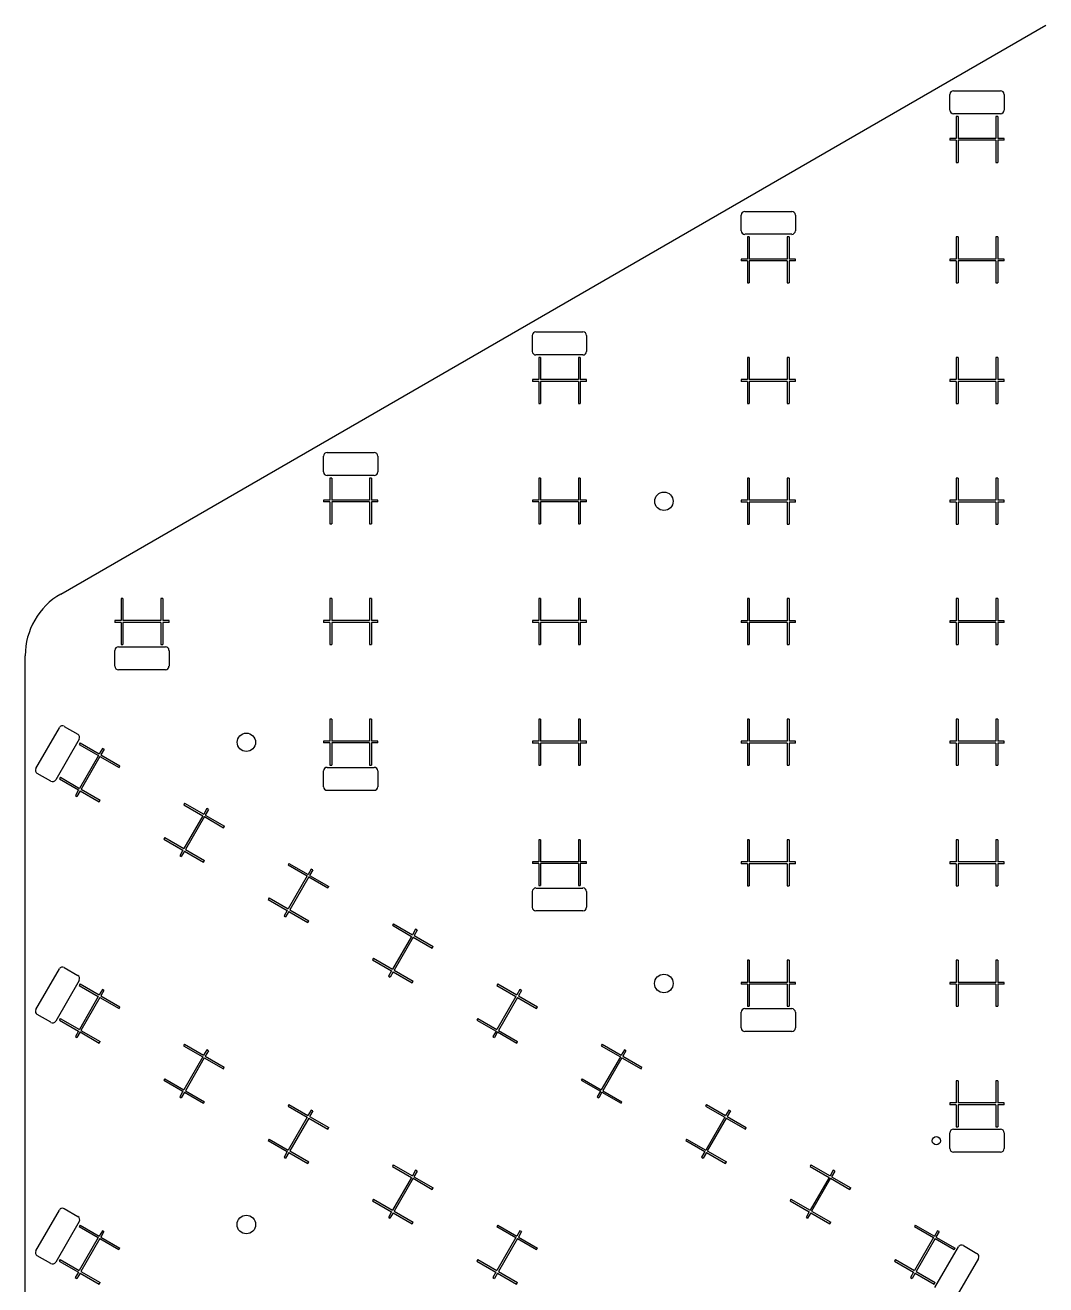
# Model space of a CAD drawing. Extents: x -11.5 to 11.5, y -13.2 to 13.2.
# Drawn here: x -11.5 to -0.39, y -0.66 to 13.06 of the extents above; entities that cross this region are included whole.
import ezdxf

# ---------------------------------------------------------------- set-up
doc = ezdxf.new("R2010")
doc.units = 0
doc.header["$MEASUREMENT"] = 0
doc.layers.get('0').update_dxf_attribs({"linetype": 'CONTINUOUS'})

msp = doc.modelspace()

# ---------------------------------------------------------------- linework, layer by layer
at = {"color": 7, "linetype": 'CONTINUOUS'}
for p, q in [((-11.113, 6.863), (-0.388, 13.055)), ((-1.392, 12.342), (-0.88, 12.342)), ((-1.432, 12.131), (-1.432, 12.302)), ((-0.841, 12.302), (-0.841, 12.131)), ((-0.88, 12.092), (-1.392, 12.092)), ((-1.343, 12.062), (-1.363, 12.062)), ((-1.363, 12.062), (-1.363, 11.822)), ((-1.343, 12.062), (-1.343, 11.822)), ((-0.91, 12.062), (-0.93, 12.062)), ((-0.93, 12.062), (-0.93, 11.822)), ((-0.91, 12.062), (-0.91, 11.822)), ((-1.363, 11.822), (-1.432, 11.822)), ((-1.432, 11.822), (-1.432, 11.802)), ((-1.363, 11.802), (-1.432, 11.802)), ((-1.363, 11.802), (-1.363, 11.562)), ((-0.93, 11.822), (-1.343, 11.822)), ((-1.343, 11.802), (-1.343, 11.562)), ((-0.93, 11.802), (-1.343, 11.802)), ((-0.93, 11.802), (-0.93, 11.562)), ((-0.841, 11.822), (-0.91, 11.822)), ((-0.91, 11.802), (-0.91, 11.562)), ((-0.841, 11.802), (-0.91, 11.802)), ((-0.841, 11.802), (-0.841, 11.822)), ((-1.363, 11.562), (-1.343, 11.562)), ((-0.93, 11.562), (-0.91, 11.562)), ((-3.705, 10.818), (-3.705, 10.989)), ((-3.665, 11.029), (-3.154, 11.029)), ((-3.114, 10.989), (-3.114, 10.818)), ((-3.154, 10.779), (-3.665, 10.779)), ((-3.616, 10.75), (-3.636, 10.75)), ((-3.636, 10.75), (-3.636, 10.51)), ((-3.616, 10.75), (-3.616, 10.51)), ((-3.183, 10.75), (-3.203, 10.75)), ((-3.203, 10.75), (-3.203, 10.51)), ((-3.183, 10.75), (-3.183, 10.51)), ((-1.343, 10.75), (-1.363, 10.75)), ((-1.363, 10.75), (-1.363, 10.51)), ((-1.343, 10.75), (-1.343, 10.51)), ((-0.91, 10.75), (-0.93, 10.75)), ((-0.93, 10.75), (-0.93, 10.51)), ((-0.91, 10.75), (-0.91, 10.51)), ((-3.636, 10.51), (-3.705, 10.51)), ((-3.705, 10.51), (-3.705, 10.49)), ((-3.636, 10.49), (-3.705, 10.49)), ((-3.636, 10.49), (-3.636, 10.25)), ((-3.203, 10.51), (-3.616, 10.51)), ((-3.616, 10.49), (-3.616, 10.25)), ((-3.203, 10.49), (-3.616, 10.49)), ((-3.203, 10.49), (-3.203, 10.25)), ((-3.114, 10.51), (-3.183, 10.51)), ((-3.183, 10.49), (-3.183, 10.25)), ((-3.114, 10.49), (-3.183, 10.49)), ((-3.114, 10.49), (-3.114, 10.51)), ((-1.363, 10.51), (-1.432, 10.51)), ((-1.432, 10.51), (-1.432, 10.49)), ((-1.363, 10.49), (-1.432, 10.49)), ((-1.363, 10.49), (-1.363, 10.25)), ((-0.93, 10.51), (-1.343, 10.51)), ((-1.343, 10.49), (-1.343, 10.25)), ((-0.93, 10.49), (-1.343, 10.49)), ((-0.93, 10.49), (-0.93, 10.25)), ((-0.841, 10.51), (-0.91, 10.51)), ((-0.91, 10.49), (-0.91, 10.25)), ((-0.841, 10.49), (-0.91, 10.49)), ((-0.841, 10.49), (-0.841, 10.51)), ((-3.636, 10.25), (-3.616, 10.25)), ((-3.203, 10.25), (-3.183, 10.25)), ((-1.363, 10.25), (-1.343, 10.25)), ((-0.93, 10.25), (-0.91, 10.25)), ((-5.978, 9.505), (-5.978, 9.677)), ((-5.939, 9.716), (-5.427, 9.716)), ((-5.388, 9.677), (-5.388, 9.505)), ((-5.427, 9.466), (-5.939, 9.466)), ((-5.889, 9.438), (-5.909, 9.438)), ((-5.909, 9.438), (-5.909, 9.198)), ((-5.889, 9.438), (-5.889, 9.198)), ((-5.456, 9.438), (-5.476, 9.438)), ((-5.476, 9.438), (-5.476, 9.198)), ((-5.456, 9.438), (-5.456, 9.198)), ((-3.616, 9.438), (-3.636, 9.438)), ((-3.636, 9.438), (-3.636, 9.198)), ((-3.616, 9.438), (-3.616, 9.198)), ((-3.183, 9.438), (-3.203, 9.438)), ((-3.203, 9.438), (-3.203, 9.198)), ((-3.183, 9.438), (-3.183, 9.198)), ((-1.343, 9.437), (-1.363, 9.437)), ((-1.363, 9.437), (-1.363, 9.197)), ((-1.343, 9.437), (-1.343, 9.197)), ((-0.91, 9.437), (-0.93, 9.437)), ((-0.93, 9.437), (-0.93, 9.197)), ((-0.91, 9.437), (-0.91, 9.197)), ((-5.909, 9.198), (-5.978, 9.198)), ((-5.978, 9.198), (-5.978, 9.178)), ((-5.476, 9.198), (-5.889, 9.198)), ((-5.388, 9.198), (-5.456, 9.198)), ((-5.388, 9.178), (-5.388, 9.198)), ((-3.636, 9.198), (-3.705, 9.198)), ((-3.705, 9.198), (-3.705, 9.178)), ((-3.203, 9.198), (-3.616, 9.198)), ((-3.114, 9.198), (-3.183, 9.198)), ((-3.114, 9.178), (-3.114, 9.198)), ((-1.363, 9.197), (-1.432, 9.197)), ((-1.432, 9.197), (-1.432, 9.177)), ((-0.93, 9.197), (-1.343, 9.197)), ((-0.841, 9.197), (-0.91, 9.197)), ((-0.841, 9.177), (-0.841, 9.197)), ((-5.909, 9.178), (-5.978, 9.178)), ((-5.909, 9.178), (-5.909, 8.938)), ((-5.889, 9.178), (-5.889, 8.938)), ((-5.476, 9.178), (-5.889, 9.178)), ((-5.476, 9.178), (-5.476, 8.938)), ((-5.456, 9.178), (-5.456, 8.938)), ((-5.388, 9.178), (-5.456, 9.178)), ((-3.636, 9.178), (-3.705, 9.178)), ((-3.636, 9.178), (-3.636, 8.938)), ((-3.616, 9.178), (-3.616, 8.938)), ((-3.203, 9.178), (-3.616, 9.178)), ((-3.203, 9.178), (-3.203, 8.938)), ((-3.183, 9.178), (-3.183, 8.938)), ((-3.114, 9.178), (-3.183, 9.178)), ((-1.363, 9.177), (-1.432, 9.177)), ((-1.363, 9.177), (-1.363, 8.937)), ((-1.343, 9.177), (-1.343, 8.937)), ((-0.93, 9.177), (-1.343, 9.177)), ((-0.93, 9.177), (-0.93, 8.937)), ((-0.91, 9.177), (-0.91, 8.937)), ((-0.841, 9.177), (-0.91, 9.177)), ((-5.909, 8.938), (-5.889, 8.938)), ((-5.476, 8.938), (-5.456, 8.938)), ((-3.636, 8.938), (-3.616, 8.938)), ((-3.203, 8.938), (-3.183, 8.938)), ((-1.363, 8.937), (-1.343, 8.937)), ((-0.93, 8.937), (-0.91, 8.937)), ((-8.212, 8.403), (-7.7, 8.403)), ((-8.251, 8.192), (-8.251, 8.364)), ((-7.661, 8.364), (-7.661, 8.192)), ((-7.7, 8.153), (-8.212, 8.153)), ((-8.163, 8.126), (-8.183, 8.126)), ((-8.183, 8.126), (-8.183, 7.886)), ((-8.163, 8.126), (-8.163, 7.886)), ((-7.73, 8.126), (-7.75, 8.126)), ((-7.75, 8.126), (-7.75, 7.886)), ((-7.73, 8.126), (-7.73, 7.886)), ((-5.889, 8.126), (-5.909, 8.126)), ((-5.909, 8.126), (-5.909, 7.886)), ((-5.889, 8.126), (-5.889, 7.886)), ((-5.456, 8.126), (-5.476, 8.126)), ((-5.476, 8.126), (-5.476, 7.886)), ((-5.456, 8.126), (-5.456, 7.886)), ((-3.616, 8.125), (-3.636, 8.125)), ((-3.636, 8.125), (-3.636, 7.885)), ((-3.616, 8.125), (-3.616, 7.885)), ((-3.183, 8.125), (-3.203, 8.125)), ((-3.203, 8.125), (-3.203, 7.885)), ((-3.183, 8.125), (-3.183, 7.885)), ((-1.343, 8.125), (-1.363, 8.125)), ((-1.363, 8.125), (-1.363, 7.885)), ((-1.343, 8.125), (-1.343, 7.885)), ((-0.91, 8.125), (-0.93, 8.125)), ((-0.93, 8.125), (-0.93, 7.885)), ((-0.91, 8.125), (-0.91, 7.885)), ((-8.183, 7.886), (-8.251, 7.886)), ((-8.251, 7.886), (-8.251, 7.866)), ((-8.183, 7.866), (-8.251, 7.866)), ((-8.183, 7.866), (-8.183, 7.626)), ((-7.75, 7.886), (-8.163, 7.886)), ((-8.163, 7.866), (-8.163, 7.626)), ((-7.75, 7.866), (-8.163, 7.866)), ((-7.75, 7.866), (-7.75, 7.626)), ((-7.661, 7.886), (-7.73, 7.886)), ((-7.73, 7.866), (-7.73, 7.626)), ((-7.661, 7.866), (-7.73, 7.866)), ((-7.661, 7.866), (-7.661, 7.886)), ((-5.909, 7.886), (-5.978, 7.886)), ((-5.978, 7.886), (-5.978, 7.866)), ((-5.909, 7.866), (-5.978, 7.866)), ((-5.909, 7.866), (-5.909, 7.626)), ((-5.476, 7.886), (-5.889, 7.886)), ((-5.889, 7.866), (-5.889, 7.626)), ((-5.476, 7.866), (-5.889, 7.866)), ((-5.476, 7.866), (-5.476, 7.626)), ((-5.388, 7.886), (-5.456, 7.886)), ((-5.456, 7.866), (-5.456, 7.626)), ((-5.388, 7.866), (-5.456, 7.866)), ((-5.388, 7.866), (-5.388, 7.886)), ((-3.636, 7.885), (-3.705, 7.885)), ((-3.705, 7.885), (-3.705, 7.865)), ((-3.636, 7.865), (-3.705, 7.865)), ((-3.636, 7.865), (-3.636, 7.625)), ((-3.203, 7.885), (-3.616, 7.885)), ((-3.616, 7.865), (-3.616, 7.625)), ((-3.203, 7.865), (-3.616, 7.865)), ((-3.203, 7.865), (-3.203, 7.625)), ((-3.114, 7.885), (-3.183, 7.885)), ((-3.183, 7.865), (-3.183, 7.625)), ((-3.114, 7.865), (-3.183, 7.865)), ((-3.114, 7.865), (-3.114, 7.885)), ((-1.363, 7.885), (-1.432, 7.885)), ((-1.432, 7.885), (-1.432, 7.865)), ((-1.363, 7.865), (-1.432, 7.865)), ((-1.363, 7.865), (-1.363, 7.625)), ((-0.93, 7.885), (-1.343, 7.885)), ((-1.343, 7.865), (-1.343, 7.625)), ((-0.93, 7.865), (-1.343, 7.865)), ((-0.93, 7.865), (-0.93, 7.625)), ((-0.841, 7.885), (-0.91, 7.885)), ((-0.91, 7.865), (-0.91, 7.625)), ((-0.841, 7.865), (-0.91, 7.865)), ((-0.841, 7.865), (-0.841, 7.885)), ((-8.183, 7.626), (-8.163, 7.626)), ((-7.75, 7.626), (-7.73, 7.626)), ((-5.909, 7.626), (-5.889, 7.626)), ((-5.476, 7.626), (-5.456, 7.626)), ((-3.636, 7.625), (-3.616, 7.625)), ((-3.203, 7.625), (-3.183, 7.625)), ((-1.363, 7.625), (-1.343, 7.625)), ((-0.93, 7.625), (-0.91, 7.625)), ((-10.436, 6.815), (-10.456, 6.815)), ((-10.456, 6.815), (-10.456, 6.575)), ((-10.436, 6.815), (-10.436, 6.575)), ((-10.003, 6.815), (-10.023, 6.815)), ((-10.023, 6.815), (-10.023, 6.575)), ((-10.003, 6.815), (-10.003, 6.575)), ((-8.163, 6.814), (-8.183, 6.814)), ((-8.183, 6.814), (-8.183, 6.574)), ((-8.163, 6.814), (-8.163, 6.574)), ((-7.73, 6.814), (-7.75, 6.814)), ((-7.75, 6.814), (-7.75, 6.574)), ((-7.73, 6.814), (-7.73, 6.574)), ((-5.889, 6.814), (-5.909, 6.814)), ((-5.909, 6.814), (-5.909, 6.574)), ((-5.889, 6.814), (-5.889, 6.574)), ((-5.456, 6.814), (-5.476, 6.814)), ((-5.476, 6.814), (-5.476, 6.574)), ((-5.456, 6.814), (-5.456, 6.574)), ((-3.616, 6.813), (-3.636, 6.813)), ((-3.636, 6.813), (-3.636, 6.573)), ((-3.616, 6.813), (-3.616, 6.573)), ((-3.183, 6.813), (-3.203, 6.813)), ((-3.203, 6.813), (-3.203, 6.573)), ((-3.183, 6.813), (-3.183, 6.573)), ((-1.343, 6.813), (-1.363, 6.813)), ((-1.363, 6.813), (-1.363, 6.573)), ((-1.343, 6.813), (-1.343, 6.573)), ((-0.91, 6.813), (-0.93, 6.813)), ((-0.93, 6.813), (-0.93, 6.573)), ((-0.91, 6.813), (-0.91, 6.573)), ((-10.456, 6.575), (-10.525, 6.575)), ((-10.525, 6.575), (-10.525, 6.555)), ((-10.456, 6.555), (-10.525, 6.555)), ((-10.456, 6.555), (-10.456, 6.315)), ((-10.023, 6.575), (-10.436, 6.575)), ((-10.436, 6.555), (-10.436, 6.315)), ((-10.023, 6.555), (-10.436, 6.555)), ((-10.023, 6.555), (-10.023, 6.315)), ((-9.934, 6.575), (-10.003, 6.575)), ((-10.003, 6.555), (-10.003, 6.315)), ((-9.934, 6.555), (-10.003, 6.555)), ((-9.934, 6.555), (-9.934, 6.575)), ((-8.183, 6.574), (-8.251, 6.574)), ((-8.251, 6.574), (-8.251, 6.554)), ((-8.183, 6.554), (-8.251, 6.554)), ((-8.183, 6.554), (-8.183, 6.314)), ((-7.75, 6.574), (-8.163, 6.574)), ((-8.163, 6.554), (-8.163, 6.314)), ((-7.75, 6.554), (-8.163, 6.554)), ((-7.75, 6.554), (-7.75, 6.314)), ((-7.661, 6.574), (-7.73, 6.574)), ((-7.73, 6.554), (-7.73, 6.314)), ((-7.661, 6.554), (-7.73, 6.554)), ((-7.661, 6.554), (-7.661, 6.574)), ((-5.909, 6.574), (-5.978, 6.574)), ((-5.978, 6.574), (-5.978, 6.554)), ((-5.909, 6.554), (-5.978, 6.554)), ((-5.909, 6.554), (-5.909, 6.314)), ((-5.476, 6.574), (-5.889, 6.574)), ((-5.889, 6.554), (-5.889, 6.314)), ((-5.476, 6.554), (-5.889, 6.554)), ((-5.476, 6.554), (-5.476, 6.314)), ((-5.388, 6.574), (-5.456, 6.574)), ((-5.456, 6.554), (-5.456, 6.314)), ((-5.388, 6.554), (-5.456, 6.554)), ((-5.388, 6.554), (-5.388, 6.574)), ((-3.636, 6.573), (-3.705, 6.573)), ((-3.705, 6.573), (-3.705, 6.553)), ((-3.636, 6.553), (-3.705, 6.553)), ((-3.636, 6.553), (-3.636, 6.313)), ((-3.203, 6.573), (-3.616, 6.573)), ((-3.616, 6.553), (-3.616, 6.313)), ((-3.203, 6.553), (-3.616, 6.553)), ((-3.203, 6.553), (-3.203, 6.313)), ((-3.114, 6.573), (-3.183, 6.573)), ((-3.183, 6.553), (-3.183, 6.313)), ((-3.114, 6.553), (-3.183, 6.553)), ((-3.114, 6.553), (-3.114, 6.573)), ((-1.363, 6.573), (-1.432, 6.573)), ((-1.432, 6.573), (-1.432, 6.553)), ((-1.363, 6.553), (-1.432, 6.553)), ((-1.363, 6.553), (-1.363, 6.313)), ((-0.93, 6.573), (-1.343, 6.573)), ((-1.343, 6.553), (-1.343, 6.313)), ((-0.93, 6.553), (-1.343, 6.553)), ((-0.93, 6.553), (-0.93, 6.313)), ((-0.841, 6.573), (-0.91, 6.573)), ((-0.91, 6.553), (-0.91, 6.313)), ((-0.841, 6.553), (-0.91, 6.553)), ((-0.841, 6.553), (-0.841, 6.573)), ((-10.456, 6.315), (-10.436, 6.315)), ((-10.023, 6.315), (-10.003, 6.315)), ((-8.183, 6.314), (-8.163, 6.314)), ((-7.75, 6.314), (-7.73, 6.314)), ((-5.909, 6.314), (-5.889, 6.314)), ((-5.476, 6.314), (-5.456, 6.314)), ((-3.636, 6.313), (-3.616, 6.313)), ((-3.203, 6.313), (-3.183, 6.313)), ((-1.363, 6.313), (-1.343, 6.313)), ((-0.93, 6.313), (-0.91, 6.313)), ((-11.5, -6.192), (-11.5, 6.192)), ((-10.525, 6.078), (-10.525, 6.25)), ((-10.485, 6.289), (-9.974, 6.289)), ((-9.934, 6.25), (-9.934, 6.078)), ((-9.974, 6.039), (-10.485, 6.039)), ((-8.163, 5.502), (-8.183, 5.502)), ((-8.183, 5.502), (-8.183, 5.262)), ((-8.163, 5.502), (-8.163, 5.262)), ((-7.73, 5.502), (-7.75, 5.502)), ((-7.75, 5.502), (-7.75, 5.262)), ((-7.73, 5.502), (-7.73, 5.262)), ((-5.889, 5.501), (-5.909, 5.501)), ((-5.909, 5.501), (-5.909, 5.261)), ((-5.889, 5.501), (-5.889, 5.261)), ((-5.456, 5.501), (-5.476, 5.501)), ((-5.476, 5.501), (-5.476, 5.261)), ((-5.456, 5.501), (-5.456, 5.261)), ((-3.616, 5.501), (-3.636, 5.501)), ((-3.636, 5.501), (-3.636, 5.261)), ((-3.616, 5.501), (-3.616, 5.261)), ((-3.183, 5.501), (-3.203, 5.501)), ((-3.203, 5.501), (-3.203, 5.261)), ((-3.183, 5.501), (-3.183, 5.261)), ((-1.343, 5.5), (-1.363, 5.5)), ((-1.363, 5.5), (-1.363, 5.26)), ((-1.343, 5.5), (-1.343, 5.26)), ((-0.91, 5.5), (-0.93, 5.5)), ((-0.93, 5.5), (-0.93, 5.26)), ((-0.91, 5.5), (-0.91, 5.26)), ((-11.384, 4.965), (-11.128, 5.408)), ((-11.075, 5.423), (-10.926, 5.337)), ((-10.912, 5.283), (-11.168, 4.84)), ((-10.901, 5.243), (-10.911, 5.226)), ((-10.911, 5.226), (-10.703, 5.106)), ((-10.901, 5.243), (-10.693, 5.123)), ((-8.183, 5.262), (-8.251, 5.262)), ((-8.251, 5.262), (-8.251, 5.242)), ((-8.183, 5.242), (-8.251, 5.242)), ((-8.183, 5.242), (-8.183, 5.002)), ((-7.75, 5.262), (-8.163, 5.262)), ((-8.163, 5.242), (-8.163, 5.002)), ((-7.75, 5.242), (-8.163, 5.242)), ((-7.75, 5.242), (-7.75, 5.002)), ((-7.661, 5.262), (-7.73, 5.262)), ((-7.73, 5.242), (-7.73, 5.002)), ((-7.661, 5.242), (-7.73, 5.242)), ((-7.661, 5.242), (-7.661, 5.262)), ((-5.909, 5.261), (-5.978, 5.261)), ((-5.978, 5.261), (-5.978, 5.241)), ((-5.909, 5.241), (-5.978, 5.241)), ((-5.909, 5.241), (-5.909, 5.001)), ((-5.476, 5.261), (-5.889, 5.261)), ((-5.889, 5.241), (-5.889, 5.001)), ((-5.476, 5.241), (-5.889, 5.241)), ((-5.476, 5.241), (-5.476, 5.001)), ((-5.388, 5.261), (-5.456, 5.261)), ((-5.456, 5.241), (-5.456, 5.001)), ((-5.388, 5.241), (-5.456, 5.241)), ((-5.388, 5.241), (-5.388, 5.261)), ((-3.636, 5.261), (-3.705, 5.261)), ((-3.705, 5.261), (-3.705, 5.241)), ((-3.636, 5.241), (-3.705, 5.241)), ((-3.636, 5.241), (-3.636, 5.001)), ((-3.203, 5.261), (-3.616, 5.261)), ((-3.616, 5.241), (-3.616, 5.001)), ((-3.203, 5.241), (-3.616, 5.241)), ((-3.203, 5.241), (-3.203, 5.001)), ((-3.114, 5.261), (-3.183, 5.261)), ((-3.183, 5.241), (-3.183, 5.001)), ((-3.114, 5.241), (-3.183, 5.241)), ((-3.114, 5.241), (-3.114, 5.261)), ((-1.363, 5.26), (-1.432, 5.26)), ((-1.432, 5.26), (-1.432, 5.24)), ((-1.363, 5.24), (-1.432, 5.24)), ((-1.363, 5.24), (-1.363, 5)), ((-0.93, 5.26), (-1.343, 5.26)), ((-1.343, 5.24), (-1.343, 5)), ((-0.93, 5.24), (-1.343, 5.24)), ((-0.93, 5.24), (-0.93, 5)), ((-0.841, 5.26), (-0.91, 5.26)), ((-0.91, 5.24), (-0.91, 5)), ((-0.841, 5.24), (-0.91, 5.24)), ((-0.841, 5.24), (-0.841, 5.26)), ((-10.703, 5.106), (-10.91, 4.748)), ((-10.686, 5.096), (-10.892, 4.738)), ((-10.659, 5.183), (-10.693, 5.123)), ((-10.686, 5.096), (-10.478, 4.976)), ((-10.641, 5.173), (-10.676, 5.113)), ((-10.676, 5.113), (-10.468, 4.993)), ((-10.641, 5.173), (-10.659, 5.183)), ((-10.478, 4.976), (-10.468, 4.993)), ((-8.251, 4.766), (-8.251, 4.937)), ((-8.212, 4.976), (-7.7, 4.976)), ((-8.183, 5.002), (-8.163, 5.002)), ((-7.75, 5.002), (-7.73, 5.002)), ((-7.661, 4.937), (-7.661, 4.766)), ((-5.909, 5.001), (-5.889, 5.001)), ((-5.476, 5.001), (-5.456, 5.001)), ((-3.636, 5.001), (-3.616, 5.001)), ((-3.203, 5.001), (-3.183, 5.001)), ((-1.363, 5), (-1.343, 5)), ((-0.93, 5), (-0.91, 5)), ((-11.221, 4.826), (-11.37, 4.911)), ((-11.117, 4.868), (-11.127, 4.851)), ((-11.127, 4.851), (-10.92, 4.731)), ((-11.117, 4.868), (-10.91, 4.748)), ((-10.92, 4.731), (-10.954, 4.671)), ((-10.954, 4.671), (-10.937, 4.661)), ((-10.902, 4.721), (-10.937, 4.661)), ((-10.902, 4.721), (-10.694, 4.601)), ((-10.892, 4.738), (-10.684, 4.618)), ((-7.7, 4.726), (-8.212, 4.726)), ((-10.694, 4.601), (-10.684, 4.618)), ((-9.764, 4.587), (-9.774, 4.57)), ((-9.774, 4.57), (-9.566, 4.45)), ((-9.764, 4.587), (-9.556, 4.467)), ((-9.522, 4.527), (-9.556, 4.467)), ((-9.505, 4.517), (-9.522, 4.527)), ((-9.566, 4.45), (-9.773, 4.092)), ((-9.549, 4.44), (-9.756, 4.082)), ((-9.549, 4.44), (-9.341, 4.32)), ((-9.505, 4.517), (-9.539, 4.457)), ((-9.539, 4.457), (-9.331, 4.337)), ((-9.341, 4.32), (-9.331, 4.337)), ((-9.981, 4.212), (-9.991, 4.195)), ((-9.991, 4.195), (-9.783, 4.075)), ((-9.981, 4.212), (-9.773, 4.092)), ((-5.889, 4.189), (-5.909, 4.189)), ((-5.909, 4.189), (-5.909, 3.949)), ((-5.889, 4.189), (-5.889, 3.949)), ((-5.456, 4.189), (-5.476, 4.189)), ((-5.476, 4.189), (-5.476, 3.949)), ((-5.456, 4.189), (-5.456, 3.949)), ((-3.616, 4.188), (-3.636, 4.188)), ((-3.636, 4.188), (-3.636, 3.948)), ((-3.616, 4.188), (-3.616, 3.948)), ((-3.183, 4.188), (-3.203, 4.188)), ((-3.203, 4.188), (-3.203, 3.948)), ((-3.183, 4.188), (-3.183, 3.948)), ((-1.343, 4.188), (-1.363, 4.188)), ((-1.363, 4.188), (-1.363, 3.948)), ((-1.343, 4.188), (-1.343, 3.948)), ((-0.91, 4.188), (-0.93, 4.188)), ((-0.93, 4.188), (-0.93, 3.948)), ((-0.91, 4.188), (-0.91, 3.948)), ((-9.783, 4.075), (-9.817, 4.015)), ((-9.817, 4.015), (-9.8, 4.005)), ((-9.766, 4.065), (-9.8, 4.005)), ((-9.766, 4.065), (-9.558, 3.945)), ((-9.756, 4.082), (-9.548, 3.962)), ((-9.558, 3.945), (-9.548, 3.962)), ((-8.628, 3.931), (-8.638, 3.914)), ((-8.638, 3.914), (-8.43, 3.794)), ((-8.628, 3.931), (-8.42, 3.811)), ((-8.386, 3.87), (-8.42, 3.811)), ((-8.368, 3.86), (-8.403, 3.801)), ((-8.368, 3.86), (-8.386, 3.87)), ((-5.909, 3.949), (-5.978, 3.949)), ((-5.978, 3.949), (-5.978, 3.929)), ((-5.909, 3.929), (-5.978, 3.929)), ((-5.909, 3.929), (-5.909, 3.689)), ((-5.476, 3.949), (-5.889, 3.949)), ((-5.889, 3.929), (-5.889, 3.689)), ((-5.476, 3.929), (-5.889, 3.929)), ((-5.476, 3.929), (-5.476, 3.689)), ((-5.388, 3.949), (-5.456, 3.949)), ((-5.456, 3.929), (-5.456, 3.689)), ((-5.388, 3.929), (-5.456, 3.929)), ((-5.388, 3.929), (-5.388, 3.949)), ((-3.636, 3.948), (-3.705, 3.948)), ((-3.705, 3.948), (-3.705, 3.928)), ((-3.636, 3.928), (-3.705, 3.928)), ((-3.636, 3.928), (-3.636, 3.688)), ((-3.203, 3.948), (-3.616, 3.948)), ((-3.616, 3.928), (-3.616, 3.688)), ((-3.203, 3.928), (-3.616, 3.928)), ((-3.203, 3.928), (-3.203, 3.688)), ((-3.114, 3.948), (-3.183, 3.948)), ((-3.183, 3.928), (-3.183, 3.688)), ((-3.114, 3.928), (-3.183, 3.928)), ((-3.114, 3.928), (-3.114, 3.948)), ((-1.363, 3.948), (-1.432, 3.948)), ((-1.432, 3.948), (-1.432, 3.928)), ((-1.363, 3.928), (-1.432, 3.928)), ((-1.363, 3.928), (-1.363, 3.688)), ((-0.93, 3.948), (-1.343, 3.948)), ((-1.343, 3.928), (-1.343, 3.688)), ((-0.93, 3.928), (-1.343, 3.928)), ((-0.93, 3.928), (-0.93, 3.688)), ((-0.841, 3.948), (-0.91, 3.948)), ((-0.91, 3.928), (-0.91, 3.688)), ((-0.841, 3.928), (-0.91, 3.928)), ((-0.841, 3.928), (-0.841, 3.948)), ((-8.43, 3.794), (-8.637, 3.436)), ((-8.413, 3.784), (-8.619, 3.426)), ((-8.413, 3.784), (-8.205, 3.664)), ((-8.403, 3.801), (-8.195, 3.681)), ((-8.205, 3.664), (-8.195, 3.681)), ((-5.978, 3.453), (-5.978, 3.624)), ((-5.939, 3.663), (-5.427, 3.663)), ((-5.909, 3.689), (-5.889, 3.689)), ((-5.476, 3.689), (-5.456, 3.689)), ((-5.388, 3.624), (-5.388, 3.453)), ((-3.636, 3.688), (-3.616, 3.688)), ((-3.203, 3.688), (-3.183, 3.688)), ((-1.363, 3.688), (-1.343, 3.688)), ((-0.93, 3.688), (-0.91, 3.688)), ((-8.844, 3.556), (-8.854, 3.538)), ((-8.854, 3.538), (-8.647, 3.418)), ((-8.844, 3.556), (-8.637, 3.436)), ((-8.647, 3.418), (-8.681, 3.359)), ((-8.681, 3.359), (-8.664, 3.349)), ((-8.629, 3.408), (-8.664, 3.349)), ((-8.629, 3.408), (-8.421, 3.288)), ((-8.619, 3.426), (-8.411, 3.306)), ((-8.421, 3.288), (-8.411, 3.306)), ((-5.427, 3.413), (-5.939, 3.413)), ((-7.491, 3.275), (-7.501, 3.257)), ((-7.501, 3.257), (-7.293, 3.137)), ((-7.491, 3.275), (-7.283, 3.155)), ((-7.249, 3.214), (-7.283, 3.155)), ((-7.232, 3.204), (-7.266, 3.145)), ((-7.232, 3.204), (-7.249, 3.214)), ((-7.293, 3.137), (-7.5, 2.78)), ((-7.276, 3.127), (-7.483, 2.77)), ((-7.276, 3.127), (-7.068, 3.007)), ((-7.266, 3.145), (-7.058, 3.025)), ((-7.068, 3.007), (-7.058, 3.025)), ((-7.708, 2.9), (-7.718, 2.882)), ((-7.718, 2.882), (-7.51, 2.762)), ((-7.708, 2.9), (-7.5, 2.78)), ((-11.384, 2.34), (-11.128, 2.783)), ((-11.074, 2.798), (-10.926, 2.712)), ((-7.51, 2.762), (-7.544, 2.703)), ((-7.493, 2.752), (-7.527, 2.693)), ((-7.493, 2.752), (-7.285, 2.632)), ((-7.483, 2.77), (-7.275, 2.65)), ((-3.616, 2.876), (-3.636, 2.876)), ((-3.636, 2.876), (-3.636, 2.636)), ((-3.616, 2.876), (-3.616, 2.636)), ((-3.183, 2.876), (-3.203, 2.876)), ((-3.203, 2.876), (-3.203, 2.636)), ((-3.183, 2.876), (-3.183, 2.636)), ((-1.343, 2.876), (-1.363, 2.876)), ((-1.363, 2.876), (-1.363, 2.636)), ((-1.343, 2.876), (-1.343, 2.636)), ((-0.91, 2.876), (-0.93, 2.876)), ((-0.93, 2.876), (-0.93, 2.636)), ((-0.91, 2.876), (-0.91, 2.636)), ((-10.911, 2.658), (-11.167, 2.215)), ((-10.901, 2.619), (-10.911, 2.601)), ((-10.901, 2.619), (-10.694, 2.499)), ((-7.544, 2.703), (-7.527, 2.693)), ((-7.285, 2.632), (-7.275, 2.65)), ((-6.355, 2.619), (-6.365, 2.601)), ((-6.355, 2.619), (-6.147, 2.499)), ((-3.636, 2.636), (-3.705, 2.636)), ((-3.705, 2.636), (-3.705, 2.616)), ((-3.636, 2.616), (-3.705, 2.616)), ((-3.636, 2.616), (-3.636, 2.376)), ((-3.203, 2.636), (-3.616, 2.636)), ((-3.616, 2.616), (-3.616, 2.376)), ((-3.203, 2.616), (-3.616, 2.616)), ((-3.203, 2.616), (-3.203, 2.376)), ((-3.114, 2.636), (-3.183, 2.636)), ((-3.183, 2.616), (-3.183, 2.376)), ((-3.114, 2.616), (-3.183, 2.616)), ((-3.114, 2.616), (-3.114, 2.636)), ((-1.363, 2.636), (-1.432, 2.636)), ((-1.432, 2.636), (-1.432, 2.616)), ((-1.363, 2.616), (-1.432, 2.616)), ((-1.363, 2.616), (-1.363, 2.376)), ((-0.93, 2.636), (-1.343, 2.636)), ((-1.343, 2.616), (-1.343, 2.376)), ((-0.93, 2.616), (-1.343, 2.616)), ((-0.93, 2.616), (-0.93, 2.376)), ((-0.841, 2.636), (-0.91, 2.636)), ((-0.91, 2.616), (-0.91, 2.376)), ((-0.841, 2.616), (-0.91, 2.616)), ((-0.841, 2.616), (-0.841, 2.636)), ((-10.911, 2.601), (-10.704, 2.481)), ((-10.704, 2.481), (-10.91, 2.123)), ((-10.686, 2.471), (-10.893, 2.113)), ((-10.659, 2.558), (-10.694, 2.499)), ((-10.686, 2.471), (-10.478, 2.351)), ((-10.642, 2.548), (-10.676, 2.489)), ((-10.676, 2.489), (-10.468, 2.369)), ((-10.642, 2.548), (-10.659, 2.558)), ((-6.365, 2.601), (-6.157, 2.481)), ((-6.157, 2.481), (-6.363, 2.123)), ((-6.14, 2.471), (-6.346, 2.113)), ((-6.113, 2.558), (-6.147, 2.499)), ((-6.14, 2.471), (-5.932, 2.351)), ((-6.095, 2.548), (-6.13, 2.489)), ((-6.13, 2.489), (-5.922, 2.369)), ((-6.095, 2.548), (-6.113, 2.558)), ((-10.478, 2.351), (-10.468, 2.369)), ((-5.932, 2.351), (-5.922, 2.369)), ((-3.665, 2.351), (-3.154, 2.351)), ((-3.636, 2.376), (-3.616, 2.376)), ((-3.203, 2.376), (-3.183, 2.376)), ((-1.363, 2.376), (-1.343, 2.376)), ((-0.93, 2.376), (-0.91, 2.376)), ((-11.221, 2.201), (-11.369, 2.286)), ((-11.118, 2.243), (-11.128, 2.226)), ((-11.128, 2.226), (-10.92, 2.106)), ((-11.118, 2.243), (-10.91, 2.123)), ((-6.571, 2.243), (-6.581, 2.226)), ((-6.581, 2.226), (-6.373, 2.106)), ((-6.571, 2.243), (-6.363, 2.123)), ((-3.705, 2.14), (-3.705, 2.311)), ((-3.114, 2.311), (-3.114, 2.14)), ((-10.92, 2.106), (-10.954, 2.047)), ((-10.903, 2.096), (-10.937, 2.037)), ((-10.903, 2.096), (-10.695, 1.976)), ((-10.893, 2.113), (-10.685, 1.993)), ((-6.373, 2.106), (-6.408, 2.047)), ((-6.356, 2.096), (-6.391, 2.037)), ((-6.356, 2.096), (-6.148, 1.976)), ((-6.346, 2.113), (-6.138, 1.993)), ((-3.154, 2.101), (-3.665, 2.101)), ((-10.954, 2.047), (-10.937, 2.037)), ((-10.695, 1.976), (-10.685, 1.993)), ((-9.765, 1.962), (-9.775, 1.945)), ((-9.775, 1.945), (-9.567, 1.825)), ((-9.765, 1.962), (-9.557, 1.842)), ((-6.408, 2.047), (-6.391, 2.037)), ((-6.148, 1.976), (-6.138, 1.993)), ((-5.218, 1.962), (-5.228, 1.945)), ((-5.228, 1.945), (-5.02, 1.825)), ((-5.218, 1.962), (-5.01, 1.842)), ((-9.567, 1.825), (-9.774, 1.467)), ((-9.55, 1.815), (-9.756, 1.457)), ((-9.523, 1.902), (-9.557, 1.842)), ((-9.55, 1.815), (-9.342, 1.695)), ((-9.505, 1.892), (-9.54, 1.832)), ((-9.54, 1.832), (-9.332, 1.712)), ((-9.505, 1.892), (-9.523, 1.902)), ((-5.02, 1.825), (-5.227, 1.467)), ((-5.003, 1.815), (-5.21, 1.457)), ((-4.976, 1.902), (-5.01, 1.842)), ((-5.003, 1.815), (-4.795, 1.695)), ((-4.959, 1.892), (-4.993, 1.832)), ((-4.993, 1.832), (-4.785, 1.712)), ((-4.959, 1.892), (-4.976, 1.902)), ((-9.342, 1.695), (-9.332, 1.712)), ((-4.795, 1.695), (-4.785, 1.712)), ((-9.981, 1.587), (-9.991, 1.57)), ((-9.991, 1.57), (-9.784, 1.45)), ((-9.981, 1.587), (-9.774, 1.467)), ((-5.435, 1.587), (-5.445, 1.57)), ((-5.445, 1.57), (-5.237, 1.45)), ((-5.435, 1.587), (-5.227, 1.467)), ((-1.343, 1.563), (-1.363, 1.563)), ((-1.363, 1.563), (-1.363, 1.323)), ((-1.343, 1.563), (-1.343, 1.323)), ((-0.91, 1.563), (-0.93, 1.563)), ((-0.93, 1.563), (-0.93, 1.323)), ((-0.91, 1.563), (-0.91, 1.323)), ((-9.784, 1.45), (-9.818, 1.39)), ((-9.818, 1.39), (-9.801, 1.38)), ((-9.766, 1.44), (-9.801, 1.38)), ((-9.766, 1.44), (-9.558, 1.32)), ((-9.756, 1.457), (-9.548, 1.337)), ((-5.237, 1.45), (-5.271, 1.39)), ((-5.271, 1.39), (-5.254, 1.38)), ((-5.22, 1.44), (-5.254, 1.38)), ((-5.22, 1.44), (-5.012, 1.32)), ((-5.21, 1.457), (-5.002, 1.337)), ((-9.558, 1.32), (-9.548, 1.337)), ((-8.628, 1.306), (-8.638, 1.289)), ((-8.638, 1.289), (-8.431, 1.169)), ((-8.628, 1.306), (-8.421, 1.186)), ((-8.386, 1.246), (-8.421, 1.186)), ((-8.369, 1.236), (-8.403, 1.176)), ((-8.369, 1.236), (-8.386, 1.246)), ((-5.012, 1.32), (-5.002, 1.337)), ((-4.082, 1.306), (-4.092, 1.289)), ((-4.092, 1.289), (-3.884, 1.169)), ((-4.082, 1.306), (-3.874, 1.186)), ((-3.84, 1.246), (-3.874, 1.186)), ((-3.822, 1.236), (-3.857, 1.176)), ((-3.822, 1.236), (-3.84, 1.246)), ((-1.363, 1.323), (-1.432, 1.323)), ((-1.432, 1.323), (-1.432, 1.303)), ((-1.363, 1.303), (-1.432, 1.303)), ((-1.363, 1.303), (-1.363, 1.063)), ((-0.93, 1.323), (-1.343, 1.323)), ((-1.343, 1.303), (-1.343, 1.063)), ((-0.93, 1.303), (-1.343, 1.303)), ((-0.93, 1.303), (-0.93, 1.063)), ((-0.841, 1.323), (-0.91, 1.323)), ((-0.91, 1.303), (-0.91, 1.063)), ((-0.841, 1.303), (-0.91, 1.303)), ((-0.841, 1.303), (-0.841, 1.323)), ((-8.431, 1.169), (-8.637, 0.811)), ((-8.413, 1.159), (-8.62, 0.801)), ((-8.413, 1.159), (-8.205, 1.039)), ((-8.403, 1.176), (-8.195, 1.056)), ((-3.884, 1.169), (-4.09, 0.811)), ((-3.867, 1.159), (-4.073, 0.801)), ((-3.867, 1.159), (-3.659, 1.039)), ((-3.857, 1.176), (-3.649, 1.056)), ((-8.205, 1.039), (-8.195, 1.056)), ((-3.659, 1.039), (-3.649, 1.056)), ((-1.432, 0.827), (-1.432, 0.998)), ((-1.392, 1.038), (-0.88, 1.038)), ((-1.363, 1.063), (-1.343, 1.063)), ((-0.93, 1.063), (-0.91, 1.063)), ((-0.841, 0.998), (-0.841, 0.827)), ((-8.845, 0.931), (-8.855, 0.914)), ((-8.855, 0.914), (-8.647, 0.794)), ((-8.845, 0.931), (-8.637, 0.811)), ((-4.298, 0.931), (-4.308, 0.914)), ((-4.308, 0.914), (-4.1, 0.794)), ((-4.298, 0.931), (-4.09, 0.811)), ((-8.647, 0.794), (-8.681, 0.734)), ((-8.681, 0.734), (-8.664, 0.724)), ((-8.63, 0.784), (-8.664, 0.724)), ((-8.63, 0.784), (-8.422, 0.664)), ((-8.62, 0.801), (-8.412, 0.681)), ((-4.1, 0.794), (-4.135, 0.734)), ((-4.135, 0.734), (-4.117, 0.724)), ((-4.083, 0.784), (-4.117, 0.724)), ((-4.083, 0.784), (-3.875, 0.664)), ((-4.073, 0.801), (-3.865, 0.681)), ((-0.88, 0.788), (-1.392, 0.788)), ((-8.422, 0.664), (-8.412, 0.681)), ((-7.492, 0.65), (-7.502, 0.633)), ((-7.502, 0.633), (-7.294, 0.513)), ((-7.492, 0.65), (-7.284, 0.53)), ((-7.25, 0.59), (-7.284, 0.53)), ((-7.232, 0.58), (-7.267, 0.52)), ((-7.232, 0.58), (-7.25, 0.59)), ((-3.875, 0.664), (-3.865, 0.681)), ((-2.945, 0.65), (-2.955, 0.633)), ((-2.955, 0.633), (-2.747, 0.513)), ((-2.945, 0.65), (-2.737, 0.53)), ((-2.703, 0.59), (-2.737, 0.53)), ((-2.686, 0.58), (-2.72, 0.52)), ((-2.686, 0.58), (-2.703, 0.59)), ((-7.294, 0.513), (-7.501, 0.155)), ((-7.277, 0.503), (-7.483, 0.145)), ((-7.277, 0.503), (-7.069, 0.383)), ((-7.267, 0.52), (-7.059, 0.4)), ((-2.747, 0.513), (-2.954, 0.155)), ((-2.73, 0.503), (-2.937, 0.145)), ((-2.73, 0.503), (-2.522, 0.383)), ((-2.72, 0.52), (-2.512, 0.4)), ((-7.708, 0.275), (-7.718, 0.258)), ((-7.708, 0.275), (-7.501, 0.155)), ((-7.069, 0.383), (-7.059, 0.4)), ((-3.162, 0.275), (-3.172, 0.258)), ((-3.162, 0.275), (-2.954, 0.155)), ((-2.522, 0.383), (-2.512, 0.4)), ((-11.384, -0.285), (-11.128, 0.158)), ((-11.074, 0.173), (-10.926, 0.087)), ((-7.718, 0.258), (-7.511, 0.138)), ((-7.511, 0.138), (-7.545, 0.078)), ((-7.483, 0.145), (-7.275, 0.025)), ((-3.172, 0.258), (-2.964, 0.138)), ((-2.964, 0.138), (-2.998, 0.078)), ((-2.937, 0.145), (-2.729, 0.025)), ((-10.911, 0.033), (-11.167, -0.41)), ((-7.545, 0.078), (-7.528, 0.068)), ((-7.493, 0.128), (-7.528, 0.068)), ((-7.493, 0.128), (-7.285, 0.008)), ((-7.285, 0.008), (-7.275, 0.025)), ((-2.998, 0.078), (-2.981, 0.068)), ((-2.947, 0.128), (-2.981, 0.068)), ((-2.947, 0.128), (-2.739, 0.008)), ((-2.739, 0.008), (-2.729, 0.025)), ((-10.902, -0.006), (-10.912, -0.023)), ((-10.912, -0.023), (-10.704, -0.143)), ((-10.902, -0.006), (-10.694, -0.126)), ((-10.66, -0.067), (-10.694, -0.126)), ((-10.642, -0.077), (-10.677, -0.136)), ((-10.677, -0.136), (-10.469, -0.256)), ((-10.642, -0.077), (-10.66, -0.067)), ((-6.355, -0.006), (-6.365, -0.023)), ((-6.365, -0.023), (-6.157, -0.143)), ((-6.355, -0.006), (-6.147, -0.126)), ((-6.113, -0.067), (-6.147, -0.126)), ((-6.096, -0.077), (-6.13, -0.136)), ((-6.13, -0.136), (-5.922, -0.256)), ((-6.096, -0.077), (-6.113, -0.067)), ((-1.809, -0.006), (-1.819, -0.023)), ((-1.819, -0.023), (-1.611, -0.143)), ((-1.809, -0.006), (-1.601, -0.126)), ((-1.566, -0.067), (-1.601, -0.126)), ((-1.549, -0.077), (-1.584, -0.136)), ((-1.584, -0.136), (-1.376, -0.256)), ((-1.549, -0.077), (-1.566, -0.067)), ((-10.704, -0.143), (-10.911, -0.501)), ((-10.687, -0.153), (-10.893, -0.511)), ((-10.687, -0.153), (-10.479, -0.273)), ((-10.479, -0.273), (-10.469, -0.256)), ((-6.157, -0.143), (-6.364, -0.501)), ((-6.14, -0.153), (-6.347, -0.511)), ((-6.14, -0.153), (-5.932, -0.273)), ((-5.932, -0.273), (-5.922, -0.256)), ((-1.611, -0.143), (-1.817, -0.501)), ((-1.594, -0.153), (-1.8, -0.511)), ((-1.595, -0.687), (-1.339, -0.244)), ((-1.594, -0.153), (-1.386, -0.273)), ((-1.386, -0.273), (-1.376, -0.256)), ((-1.285, -0.229), (-1.137, -0.315)), ((-11.221, -0.425), (-11.369, -0.339)), ((-11.119, -0.381), (-11.129, -0.398)), ((-11.129, -0.398), (-10.921, -0.518)), ((-11.119, -0.381), (-10.911, -0.501)), ((-6.572, -0.381), (-6.582, -0.399)), ((-6.582, -0.399), (-6.374, -0.519)), ((-6.572, -0.381), (-6.364, -0.501)), ((-2.025, -0.381), (-2.035, -0.399)), ((-2.035, -0.399), (-1.827, -0.519)), ((-2.025, -0.381), (-1.817, -0.501)), ((-1.122, -0.369), (-1.378, -0.812)), ((-10.921, -0.518), (-10.955, -0.578)), ((-10.903, -0.528), (-10.938, -0.588)), ((-10.903, -0.528), (-10.695, -0.648)), ((-10.893, -0.511), (-10.685, -0.631)), ((-6.374, -0.519), (-6.408, -0.578)), ((-6.357, -0.529), (-6.391, -0.588)), ((-6.357, -0.529), (-6.149, -0.649)), ((-6.347, -0.511), (-6.139, -0.631)), ((-1.827, -0.519), (-1.862, -0.578)), ((-1.81, -0.529), (-1.844, -0.588)), ((-1.81, -0.529), (-1.602, -0.649)), ((-1.8, -0.511), (-1.592, -0.631)), ((-10.955, -0.578), (-10.938, -0.588)), ((-10.695, -0.648), (-10.685, -0.631)), ((-6.408, -0.578), (-6.391, -0.588)), ((-6.149, -0.649), (-6.139, -0.631)), ((-1.862, -0.578), (-1.844, -0.588)), ((-1.602, -0.649), (-1.592, -0.631))]:
    msp.add_line(p, q, dxfattribs=at)
for centre, radius in [((-4.546, 7.873), 0.1), ((-9.092, 5.249), 0.1), ((-4.546, 2.624), 0.101), ((-1.58, 0.912), 0.0445), ((-9.092, 0), 0.101)]:
    msp.add_circle(centre, radius, dxfattribs=at)
for centre, radius, start, end in [((-1.392, 12.302), 0.0394, 90, 180), ((-0.88, 12.302), 0.0394, 0, 90), ((-1.392, 12.131), 0.0394, 180, 270), ((-0.88, 12.131), 0.0394, 270, 0), ((-3.665, 10.989), 0.0394, 90, 180), ((-3.154, 10.989), 0.0394, 0, 90), ((-3.665, 10.818), 0.0394, 180, 270), ((-3.154, 10.818), 0.0394, 270, 0), ((-5.939, 9.677), 0.0394, 90, 180), ((-5.427, 9.677), 0.0394, 0, 90), ((-5.939, 9.505), 0.0394, 180, 270), ((-5.427, 9.505), 0.0394, 270, 0), ((-8.212, 8.364), 0.0394, 90, 180), ((-7.7, 8.364), 0.0394, 0, 90), ((-8.212, 8.192), 0.0394, 180, 270), ((-7.7, 8.192), 0.0394, 270, 0), ((-10.725, 6.192), 0.775, 120, 180), ((-10.485, 6.25), 0.0394, 90, 180), ((-9.974, 6.25), 0.0394, 0, 90), ((-10.485, 6.078), 0.0394, 180, 270), ((-9.974, 6.078), 0.0394, 270, 0), ((-11.094, 5.389), 0.0394, 60, 150), ((-10.946, 5.303), 0.0394, 330, 60), ((-11.35, 4.945), 0.0394, 150, 240), ((-8.212, 4.937), 0.0394, 90, 180), ((-7.7, 4.937), 0.0394, 0, 90), ((-11.202, 4.86), 0.0394, 240, 330), ((-8.212, 4.766), 0.0394, 180, 270), ((-7.7, 4.766), 0.0394, 270, 0), ((-5.939, 3.624), 0.0394, 90, 180), ((-5.427, 3.624), 0.0394, 0, 90), ((-5.939, 3.453), 0.0394, 180, 270), ((-5.427, 3.453), 0.0394, 270, 0), ((-11.094, 2.764), 0.0394, 60, 150), ((-10.946, 2.678), 0.0394, 330, 60), ((-11.35, 2.32), 0.0394, 150, 240), ((-3.665, 2.311), 0.0394, 90, 180), ((-3.154, 2.311), 0.0394, 0, 90), ((-11.201, 2.235), 0.0394, 240, 330), ((-3.665, 2.14), 0.0394, 180, 270), ((-3.154, 2.14), 0.0394, 270, 0), ((-1.392, 0.998), 0.0394, 90, 180), ((-0.88, 0.998), 0.0394, 0, 90), ((-1.392, 0.827), 0.0394, 180, 270), ((-0.88, 0.827), 0.0394, 270, 0), ((-11.094, 0.138), 0.0394, 60, 150), ((-10.945, 0.053), 0.0394, 330, 60), ((-1.305, -0.263), 0.0394, 60, 150), ((-11.35, -0.305), 0.0394, 150, 240), ((-11.201, -0.39), 0.0394, 240, 330), ((-1.156, -0.349), 0.0394, 330, 60)]:
    msp.add_arc(centre, radius, start, end, dxfattribs=at)

doc.saveas('drawing.dxf')
